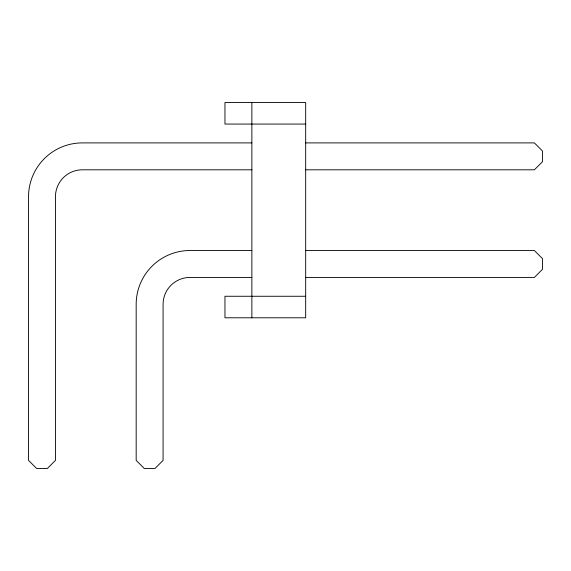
<?xml version="1.0" encoding="UTF-8"?>
<svg xmlns="http://www.w3.org/2000/svg" width="571" height="571" viewBox="0 0 571 571"><rect width="100%" height="100%" fill="white"/><g stroke="black" fill="none" stroke-linecap="round" stroke-linejoin="round"><path stroke-width="0.86" d="M305.678 124.064L224.96 124.064L224.96 102.537L305.678 102.537L305.678 317.79L224.96 317.79L224.96 296.263L305.678 296.263M251.868 142.9L82.36 142.9A53.81 53.81 0 0 0 28.55 196.71L28.55 460.39L36.623 468.463L47.386 468.463L55.458 460.39L55.458 196.71A26.908 26.908 0 0 1 82.36 169.808L251.868 169.808M305.678 142.9L534.377 142.9L542.45 150.972L542.45 161.736L534.377 169.808L305.678 169.808M251.868 250.519L189.986 250.519A53.81 53.81 0 0 0 136.176 304.336L136.176 460.39L144.242 468.463L155.005 468.463L163.078 460.39L163.078 304.336A26.908 26.908 0 0 1 189.986 277.427L251.868 277.427M305.678 250.519L534.377 250.519L542.45 258.592L542.45 269.355L534.377 277.427L305.678 277.427M251.868 102.537L251.868 317.79"/></g></svg>
